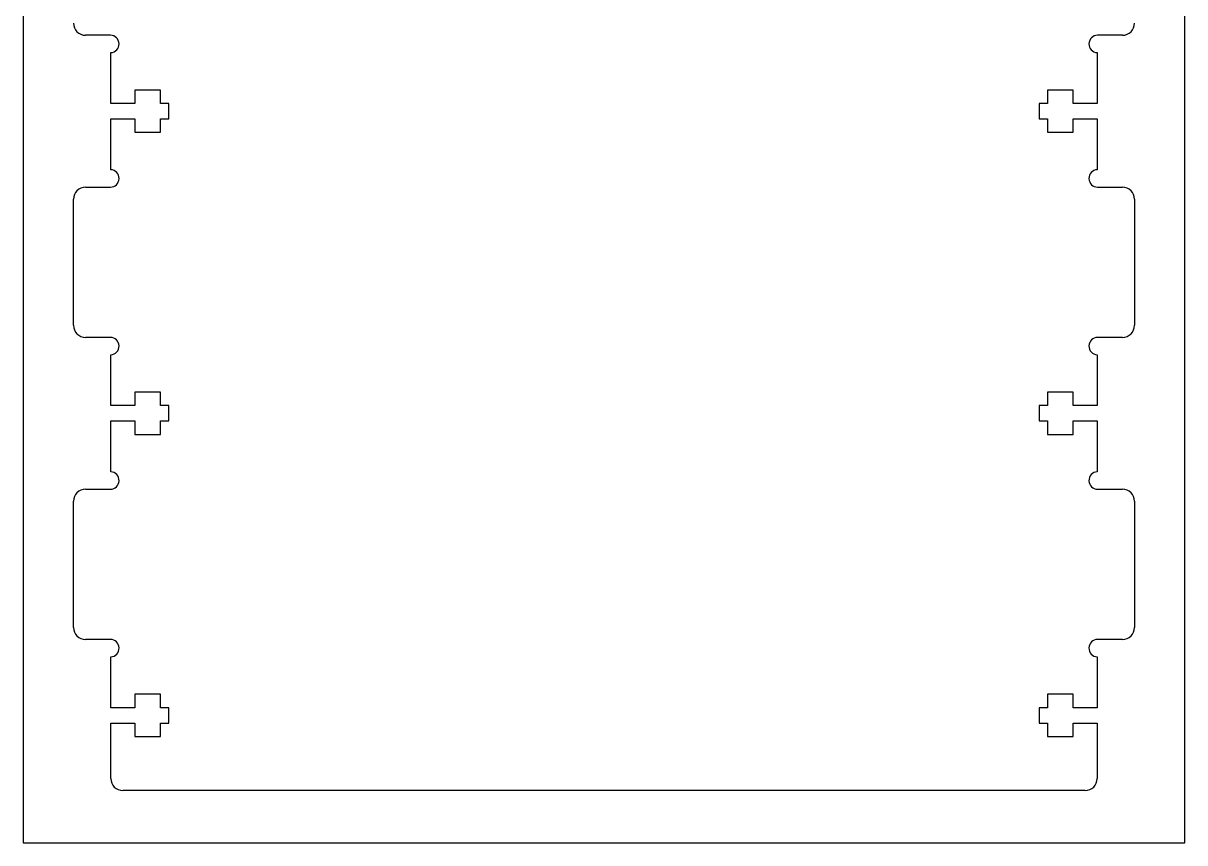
# Model space of a CAD drawing. Header units: millimetres. Extents: x -7 to 1784, y -327 to 394.
# Drawn here: x 0 to 280, y 0 to 197.6 of the extents above; entities that cross this region are included whole.
import ezdxf

# ---------------------------------------------------------------- set-up
doc = ezdxf.new("R2010")
doc.units = ezdxf.units.MM
doc.header["$MEASUREMENT"] = 0
doc.layers.add('Material', color=18, linetype='Continuous', true_color=0x000000)
doc.layers.add('Profile outside 6mm deep', color=12, linetype='Continuous', true_color=0xc80000)

msp = doc.modelspace()

# ---------------------------------------------------------------- linework, layer by layer
at = {"layer": 'Material'}
msp.add_lwpolyline([(0, 0), (280, 0), (280, 280), (0, 280), (0, 0)], dxfattribs=at)
at = {"layer": 'Profile outside 6mm deep'}
for p, q in [((21, 194.74), (15, 194.74)), ((265, 194.74), (259, 194.74)), ((15, 158.11), (21, 158.11)), ((259, 158.11), (265, 158.11)), ((12.1, 124.79), (12.1, 155.21)), ((267.9, 155.21), (267.9, 124.79)), ((21, 121.89), (15, 121.89)), ((265, 121.89), (259, 121.89)), ((15, 85.26), (21, 85.26)), ((259, 85.26), (265, 85.26)), ((12.1, 51.93), (12.1, 82.36)), ((267.9, 82.36), (267.9, 51.93)), ((21, 49.03), (15, 49.03)), ((265, 49.03), (259, 49.03)), ((21.1, 15.5), (21.1, 28.86)), ((256, 12.6), (24, 12.6))]:
    msp.add_line(p, q, dxfattribs=at)
for points in [[(21.1, 162.31), (21.1, 174.58), (26.9, 174.58), (26.9, 171.33), (33.1, 171.33), (33.1, 174.58), (35.1, 174.58), (35.1, 178.28), (33.1, 178.28), (33.1, 181.53), (26.9, 181.53), (26.9, 178.28), (21.1, 178.28), (21.1, 190.55)], [(258.9, 190.55), (258.9, 178.28), (253.1, 178.28), (253.1, 181.53), (246.9, 181.53), (246.9, 178.28), (244.9, 178.28), (244.9, 174.58), (246.9, 174.58), (246.9, 171.33), (253.1, 171.33), (253.1, 174.58), (258.9, 174.58), (258.9, 162.31)], [(21.1, 89.45), (21.1, 101.72), (26.9, 101.72), (26.9, 98.47), (33.1, 98.47), (33.1, 101.72), (35.1, 101.72), (35.1, 105.42), (33.1, 105.42), (33.1, 108.67), (26.9, 108.67), (26.9, 105.42), (21.1, 105.42), (21.1, 117.69)], [(258.9, 117.69), (258.9, 105.42), (253.1, 105.42), (253.1, 108.67), (246.9, 108.67), (246.9, 105.42), (244.9, 105.42), (244.9, 101.72), (246.9, 101.72), (246.9, 98.47), (253.1, 98.47), (253.1, 101.72), (258.9, 101.72), (258.9, 89.45)], [(21.1, 28.86), (26.9, 28.86), (26.9, 25.61), (33.1, 25.61), (33.1, 28.86), (35.1, 28.86), (35.1, 32.56), (33.1, 32.56), (33.1, 35.81), (26.9, 35.81), (26.9, 32.56), (21.1, 32.56), (21.1, 44.83)], [(258.9, 44.83), (258.9, 32.56), (253.1, 32.56), (253.1, 35.81), (246.9, 35.81), (246.9, 32.56), (244.9, 32.56), (244.9, 28.86), (246.9, 28.86), (246.9, 25.61), (253.1, 25.61), (253.1, 28.86), (258.9, 28.86), (258.9, 15.5)]]:
    msp.add_lwpolyline(points, dxfattribs=at)
for centre, radius, start, end in [((15, 197.64), 2.9, 180, 270), ((265, 197.64), 2.9, 270, 360), ((21, 192.64), 2.1, 272.7294, 90), ((259, 192.64), 2.1, 90, 267.2706), ((21, 160.21), 2.1, 270, 87.2706), ((259, 160.21), 2.1, 92.7294, 270), ((15, 155.21), 2.9, 90, 180), ((265, 155.21), 2.9, 0, 90), ((15, 124.79), 2.9, 180, 270), ((265, 124.79), 2.9, 270, 360), ((21, 119.79), 2.1, 272.7294, 90), ((259, 119.79), 2.1, 90, 267.2706), ((21, 87.36), 2.1, 270, 87.2706), ((259, 87.36), 2.1, 92.7294, 270), ((15, 82.36), 2.9, 90, 180), ((265, 82.36), 2.9, 0, 90), ((15, 51.93), 2.9, 180, 270), ((265, 51.93), 2.9, 270, 360), ((21, 46.93), 2.1, 272.7294, 90), ((259, 46.93), 2.1, 90, 267.2706), ((24, 15.5), 2.9, 180, 270), ((256, 15.5), 2.9, 270, 360)]:
    msp.add_arc(centre, radius, start, end, dxfattribs=at)

doc.saveas('drawing.dxf')
